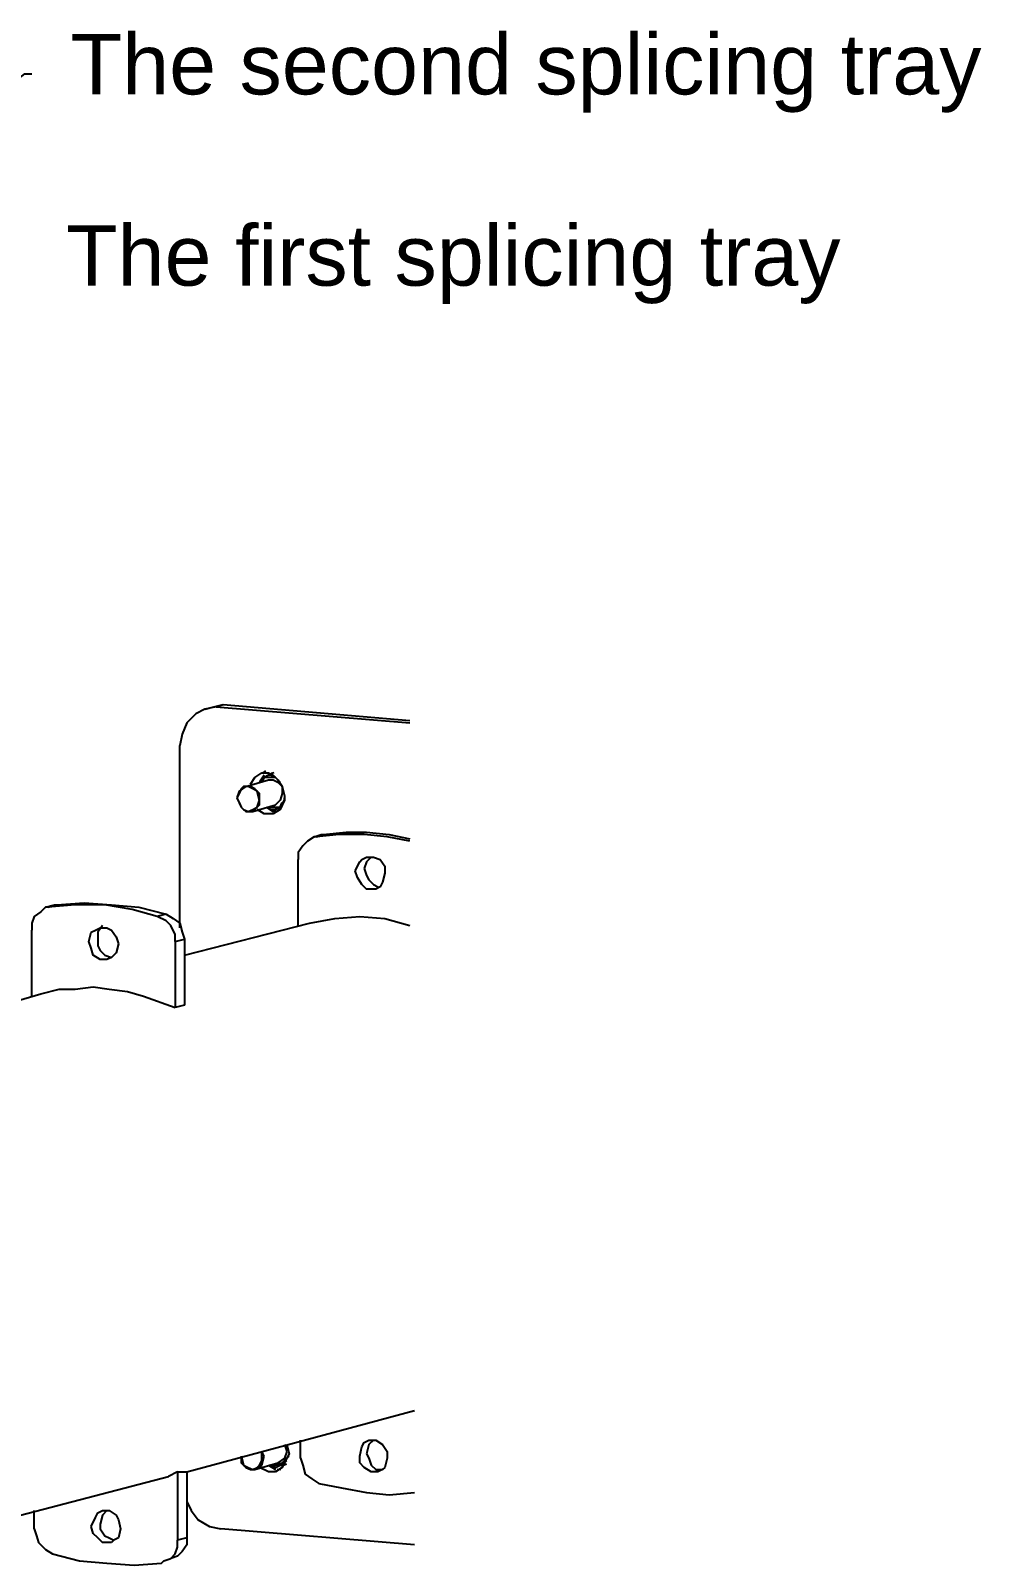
# Model space of a CAD drawing. Header units: metres. Extents: x 13679654 to 13688052, y 67972 to 70803.
# Drawn here: x 13684914.3 to 13684954.7, y 70584.8 to 70650 of the extents above; entities that cross this region are included whole.
import ezdxf

# ---------------------------------------------------------------- set-up
doc = ezdxf.new("R2010")
doc.units = ezdxf.units.M
doc.header["$MEASUREMENT"] = 0
doc.layers.add('FDT STRUCTURE', color=7, linetype='Continuous')
doc.styles.get("Standard").update_dxf_attribs({"font": 'arial.ttf'})

msp = doc.modelspace()

# ---------------------------------------------------------------- linework, layer by layer
at = {"layer": 'FDT STRUCTURE', "color": 1}
msp.add_lwpolyline([(13684885.812, 70626.397), (13684914.064, 70648.167), (13684914.355, 70648.167)], dxfattribs=at)
at = {"layer": 'FDT STRUCTURE'}
for points in [[(13684921.708, 70621.173), (13684921.321, 70620.979), (13684920.934, 70620.592), (13684920.741, 70620.108), (13684920.644, 70619.624)], [(13684921.708, 70621.173), (13684922.095, 70621.269)], [(13684922.192, 70621.269), (13684921.708, 70621.173)], [(13684922.095, 70621.269), (13684922.482, 70621.366)], [(13684922.192, 70621.269), (13684922.482, 70621.366)], [(13684922.192, 70621.269), (13684930.416, 70620.592)], [(13684922.482, 70621.366), (13684930.416, 70620.689)], [(13684920.644, 70611.884), (13684920.644, 70619.624)], [(13684924.287, 70618.554), (13684924.174, 70618.471)], [(13684923.45, 70617.883), (13684923.159, 70617.689), (13684923.063, 70617.399)], [(13684924.03, 70617.302), (13684923.933, 70617.689), (13684923.74, 70617.786), (13684923.546, 70617.883), (13684923.353, 70617.883), (13684923.256, 70617.786), (13684923.159, 70617.593), (13684923.063, 70617.399)], [(13684923.45, 70617.883), (13684924.417, 70618.173)], [(13684924.03, 70617.302), (13684924.03, 70617.593), (13684923.837, 70617.786), (13684923.643, 70617.883), (13684923.45, 70617.883)], [(13684923.643, 70617.98), (13684923.837, 70618.27), (13684924.127, 70618.463)], [(13684924.417, 70618.367), (13684924.224, 70618.27), (13684924.03, 70618.076)], [(13684924.224, 70618.367), (13684924.03, 70618.076)], [(13684924.127, 70618.463), (13684924.417, 70618.463)], [(13684924.901, 70618.076), (13684924.707, 70618.27), (13684924.514, 70618.27), (13684924.224, 70618.27), (13684924.127, 70618.076)], [(13684924.417, 70618.463), (13684924.611, 70618.367), (13684924.804, 70618.173)], [(13684924.514, 70618.367), (13684924.417, 70618.367)], [(13684924.707, 70618.27), (13684924.514, 70618.367), (13684924.417, 70618.367)], [(13684924.417, 70618.173), (13684924.611, 70618.173), (13684924.804, 70618.076), (13684924.998, 70617.883), (13684924.998, 70617.593)], [(13684924.633, 70618.463), (13684924.524, 70618.446)], [(13684924.804, 70618.173), (13684924.998, 70617.883), (13684925.094, 70617.496)], [(13684923.063, 70617.399), (13684923.159, 70617.206), (13684923.256, 70617.012), (13684923.45, 70616.819), (13684923.74, 70616.819)], [(13684923.063, 70617.399), (13684923.256, 70617.012), (13684923.353, 70616.915), (13684923.546, 70616.819), (13684923.74, 70616.915), (13684923.933, 70617.012), (13684924.03, 70617.109), (13684924.03, 70617.302)], [(13684923.74, 70616.819), (13684923.933, 70617.012), (13684924.03, 70617.302)], [(13684924.611, 70617.012), (13684924.901, 70617.012), (13684925.094, 70617.302)], [(13684925.094, 70617.302), (13684924.901, 70616.915), (13684924.611, 70616.722)], [(13684924.998, 70617.593), (13684924.901, 70617.302), (13684924.707, 70617.109)], [(13684925.094, 70617.496), (13684925.094, 70617.302)], [(13684925.094, 70617.302), (13684925.094, 70617.399)], [(13684923.74, 70616.819), (13684924.707, 70617.109)], [(13684924.611, 70616.722), (13684924.224, 70616.722), (13684923.933, 70616.915)], [(13684924.32, 70617.012), (13684924.514, 70616.915), (13684924.707, 70616.915)], [(13684924.32, 70617.012), (13684924.611, 70616.819)], [(13684924.417, 70617.012), (13684924.611, 70617.012)], [(13684924.582, 70616.84), (13684924.737, 70616.819)], [(13684924.707, 70616.915), (13684924.901, 70617.012), (13684924.998, 70617.206)], [(13684924.901, 70617.012), (13684924.707, 70616.915)], [(13684924.891, 70617.03), (13684924.985, 70617.064)], [(13684926.739, 70615.851), (13684927.707, 70615.948), (13684928.578, 70615.948), (13684929.545, 70615.851), (13684930.416, 70615.658)], [(13684926.352, 70615.754), (13684926.062, 70615.561), (13684925.869, 70615.367), (13684925.675, 70615.077), (13684925.675, 70614.787)], [(13684926.352, 70615.754), (13684926.643, 70615.851)], [(13684926.449, 70615.754), (13684926.352, 70615.754)], [(13684926.449, 70615.754), (13684926.739, 70615.851)], [(13684930.416, 70615.561), (13684929.448, 70615.754), (13684928.481, 70615.851), (13684927.417, 70615.851), (13684926.449, 70615.754)], [(13684926.643, 70615.851), (13684926.739, 70615.851)], [(13684925.675, 70611.981), (13684925.675, 70614.787)], [(13684928.094, 70614.303), (13684928.287, 70614.69), (13684928.384, 70614.787), (13684928.578, 70614.883)], [(13684928.771, 70614.883), (13684928.578, 70614.69), (13684928.481, 70614.4)], [(13684928.578, 70614.883), (13684928.868, 70614.883), (13684929.158, 70614.787), (13684929.352, 70614.496), (13684929.352, 70614.206)], [(13684928.965, 70613.529), (13684928.578, 70613.529), (13684928.384, 70613.722), (13684928.191, 70614.013), (13684928.094, 70614.303)], [(13684928.481, 70614.4), (13684928.578, 70614.109), (13684928.674, 70613.916), (13684928.868, 70613.722), (13684929.061, 70613.626)], [(13684929.352, 70614.206), (13684929.255, 70613.819), (13684929.158, 70613.626), (13684928.965, 70613.529)], [(13684914.935, 70612.755), (13684914.742, 70612.561), (13684914.451, 70612.368), (13684914.355, 70612.078), (13684914.355, 70611.787)], [(13684914.935, 70612.755), (13684915.322, 70612.852)], [(13684915.032, 70612.755), (13684914.935, 70612.755)], [(13684915.032, 70612.755), (13684915.419, 70612.852)], [(13684919.676, 70612.368), (13684918.612, 70612.658), (13684917.451, 70612.852), (13684916.193, 70612.852), (13684915.032, 70612.755)], [(13684915.322, 70612.852), (13684915.419, 70612.852)], [(13684915.419, 70612.852), (13684916.58, 70612.948), (13684917.741, 70612.852), (13684918.902, 70612.755), (13684920.063, 70612.465)], [(13684920.063, 70612.465), (13684919.676, 70612.368)], [(13684920.45, 70611.304), (13684920.45, 70611.594), (13684920.257, 70611.981), (13684920.063, 70612.174), (13684919.676, 70612.368)], [(13684920.063, 70612.465), (13684920.354, 70612.271), (13684920.644, 70612.078), (13684920.741, 70611.691), (13684920.837, 70611.4)], [(13684920.837, 70610.723), (13684926.159, 70612.078)], [(13684926.159, 70612.078), (13684927.223, 70612.271), (13684928.287, 70612.368), (13684929.352, 70612.271), (13684930.416, 70611.981)], [(13684914.355, 70608.981), (13684914.355, 70611.787)], [(13684916.774, 70611.304), (13684916.87, 70611.691), (13684917.064, 70611.787), (13684917.257, 70611.884)], [(13684917.354, 70611.981), (13684917.161, 70611.691), (13684917.161, 70611.4)], [(13684917.161, 70611.4), (13684917.161, 70611.11), (13684917.257, 70610.917), (13684917.451, 70610.723), (13684917.741, 70610.626)], [(13684917.257, 70611.884), (13684917.548, 70611.884), (13684917.741, 70611.787), (13684917.935, 70611.497), (13684918.031, 70611.207)], [(13684920.45, 70611.304), (13684920.837, 70611.4)], [(13684920.837, 70611.4), (13684920.837, 70608.594)], [(13684917.548, 70610.53), (13684917.257, 70610.53), (13684916.967, 70610.723), (13684916.87, 70611.013), (13684916.774, 70611.304)], [(13684918.031, 70611.207), (13684917.935, 70610.82), (13684917.741, 70610.626), (13684917.548, 70610.53)], [(13684920.45, 70611.304), (13684920.45, 70608.498)], [(13684913.774, 70608.788), (13684914.742, 70609.078)], [(13684914.742, 70609.078), (13684915.516, 70609.272), (13684916.193, 70609.272), (13684916.967, 70609.368), (13684917.644, 70609.272), (13684918.418, 70609.175), (13684919.096, 70608.981), (13684920.45, 70608.498)], [(13684920.837, 70608.594), (13684920.45, 70608.498)], [(13684920.934, 70588.76), (13684930.609, 70591.372)], [(13684925.094, 70589.921), (13684925.191, 70589.631)], [(13684925.191, 70589.921), (13684925.288, 70589.534)], [(13684925.772, 70589.34), (13684925.772, 70590.114)], [(13684928.287, 70589.437), (13684928.384, 70589.824), (13684928.481, 70590.018), (13684928.674, 70590.114)], [(13684928.868, 70590.114), (13684928.674, 70589.921), (13684928.578, 70589.534)], [(13684928.674, 70590.114), (13684928.965, 70590.114), (13684929.255, 70589.921), (13684929.448, 70589.631), (13684929.448, 70589.34)], [(13684923.256, 70589.437), (13684923.256, 70589.147), (13684923.45, 70588.953), (13684923.643, 70588.857), (13684923.837, 70588.857)], [(13684923.256, 70589.437), (13684923.353, 70589.05), (13684923.546, 70588.953), (13684923.74, 70588.857), (13684923.933, 70588.953), (13684924.03, 70589.05), (13684924.127, 70589.244), (13684924.127, 70589.437)], [(13684923.837, 70588.857), (13684924.127, 70589.05), (13684924.224, 70589.437)], [(13684924.127, 70589.437), (13684924.127, 70589.631)], [(13684924.224, 70589.437), (13684924.127, 70589.631)], [(13684924.707, 70589.05), (13684924.998, 70589.147), (13684925.191, 70589.34)], [(13684925.191, 70589.34), (13684924.998, 70588.953), (13684924.707, 70588.76)], [(13684925.191, 70589.631), (13684925.094, 70589.34), (13684924.804, 70589.147)], [(13684924.901, 70589.05), (13684924.998, 70589.05), (13684925.191, 70589.244)], [(13684925.288, 70589.534), (13684925.191, 70589.34)], [(13684925.191, 70589.34), (13684925.288, 70589.437)], [(13684925.772, 70589.34), (13684925.869, 70589.05), (13684925.965, 70588.663), (13684926.256, 70588.47), (13684926.546, 70588.276)], [(13684929.061, 70588.76), (13684928.771, 70588.76), (13684928.481, 70588.953), (13684928.287, 70589.147), (13684928.287, 70589.437)], [(13684928.578, 70589.534), (13684928.674, 70589.34), (13684928.771, 70589.05), (13684928.965, 70588.857), (13684929.255, 70588.857)], [(13684929.448, 70589.34), (13684929.352, 70588.953), (13684929.255, 70588.857), (13684929.061, 70588.76)], [(13684913.871, 70586.921), (13684920.16, 70588.566)], [(13684920.547, 70588.76), (13684920.16, 70588.566)], [(13684920.547, 70588.76), (13684920.934, 70588.76)], [(13684920.547, 70588.76), (13684920.547, 70585.857)], [(13684920.934, 70588.76), (13684920.934, 70585.954)], [(13684923.837, 70588.857), (13684924.804, 70589.147)], [(13684924.707, 70588.76), (13684924.417, 70588.76), (13684924.03, 70588.953)], [(13684924.417, 70589.05), (13684924.707, 70588.857)], [(13684924.514, 70589.05), (13684924.707, 70588.953), (13684924.901, 70589.05)], [(13684924.514, 70589.05), (13684924.707, 70589.05)], [(13684924.776, 70588.878), (13684924.931, 70588.857)], [(13684924.998, 70589.05), (13684924.901, 70589.05)], [(13684925.084, 70589.067), (13684925.178, 70589.102)], [(13684926.546, 70588.276), (13684927.513, 70588.082), (13684928.578, 70587.889), (13684929.545, 70587.792), (13684930.609, 70587.889)], [(13684920.934, 70587.502), (13684921.128, 70587.115), (13684921.418, 70586.728), (13684921.902, 70586.438), (13684922.385, 70586.341)], [(13684914.451, 70586.341), (13684914.451, 70587.115)], [(13684916.87, 70586.438), (13684917.064, 70586.825), (13684917.161, 70587.018), (13684917.354, 70587.115)], [(13684917.548, 70587.115), (13684917.354, 70586.921), (13684917.257, 70586.534)], [(13684917.354, 70587.115), (13684917.644, 70587.115), (13684917.935, 70586.921), (13684918.031, 70586.728), (13684918.128, 70586.341)], [(13684914.451, 70586.341), (13684914.548, 70586.051), (13684914.645, 70585.76), (13684914.935, 70585.47), (13684915.226, 70585.277)], [(13684917.741, 70585.76), (13684917.354, 70585.76), (13684917.161, 70585.954), (13684916.967, 70586.147), (13684916.87, 70586.438)], [(13684917.257, 70586.534), (13684917.257, 70586.341), (13684917.451, 70586.051), (13684917.644, 70585.954), (13684917.838, 70585.857)], [(13684918.128, 70586.341), (13684918.031, 70585.954), (13684917.838, 70585.857), (13684917.741, 70585.76)], [(13684920.934, 70585.954), (13684920.934, 70585.664), (13684920.741, 70585.373), (13684920.547, 70585.18), (13684920.257, 70585.083)], [(13684920.934, 70585.954), (13684920.547, 70585.857)], [(13684930.609, 70585.664), (13684922.385, 70586.341)], [(13684915.226, 70585.277), (13684916.387, 70584.986), (13684917.548, 70584.89), (13684918.709, 70584.793), (13684919.87, 70584.89)], [(13684919.966, 70584.986), (13684920.257, 70585.083), (13684920.45, 70585.277), (13684920.547, 70585.567), (13684920.547, 70585.857)], [(13684919.87, 70584.89), (13684919.966, 70584.986)], [(13684919.966, 70584.986), (13684920.257, 70585.083)]]:
    msp.add_lwpolyline(points, dxfattribs=at)

# ---------------------------------------------------------------- texts
at = {"layer": 'FDT STRUCTURE', "color": 1, "insert": (13684916, 70649.866), "char_height": 2.56981, "attachment_point": 1}
msp.add_mtext('{\\fArial|b0|i0|c0|p34;\\C4;The second splicing tray}', dxfattribs=at)
at = {"layer": 'FDT STRUCTURE', "color": 3, "insert": (13684915.806, 70641.739), "char_height": 2.56981, "attachment_point": 1}
msp.add_mtext('{\\fArial|b0|i0|c0|p34;The first splicing tray}', dxfattribs=at)

doc.saveas('drawing.dxf')
